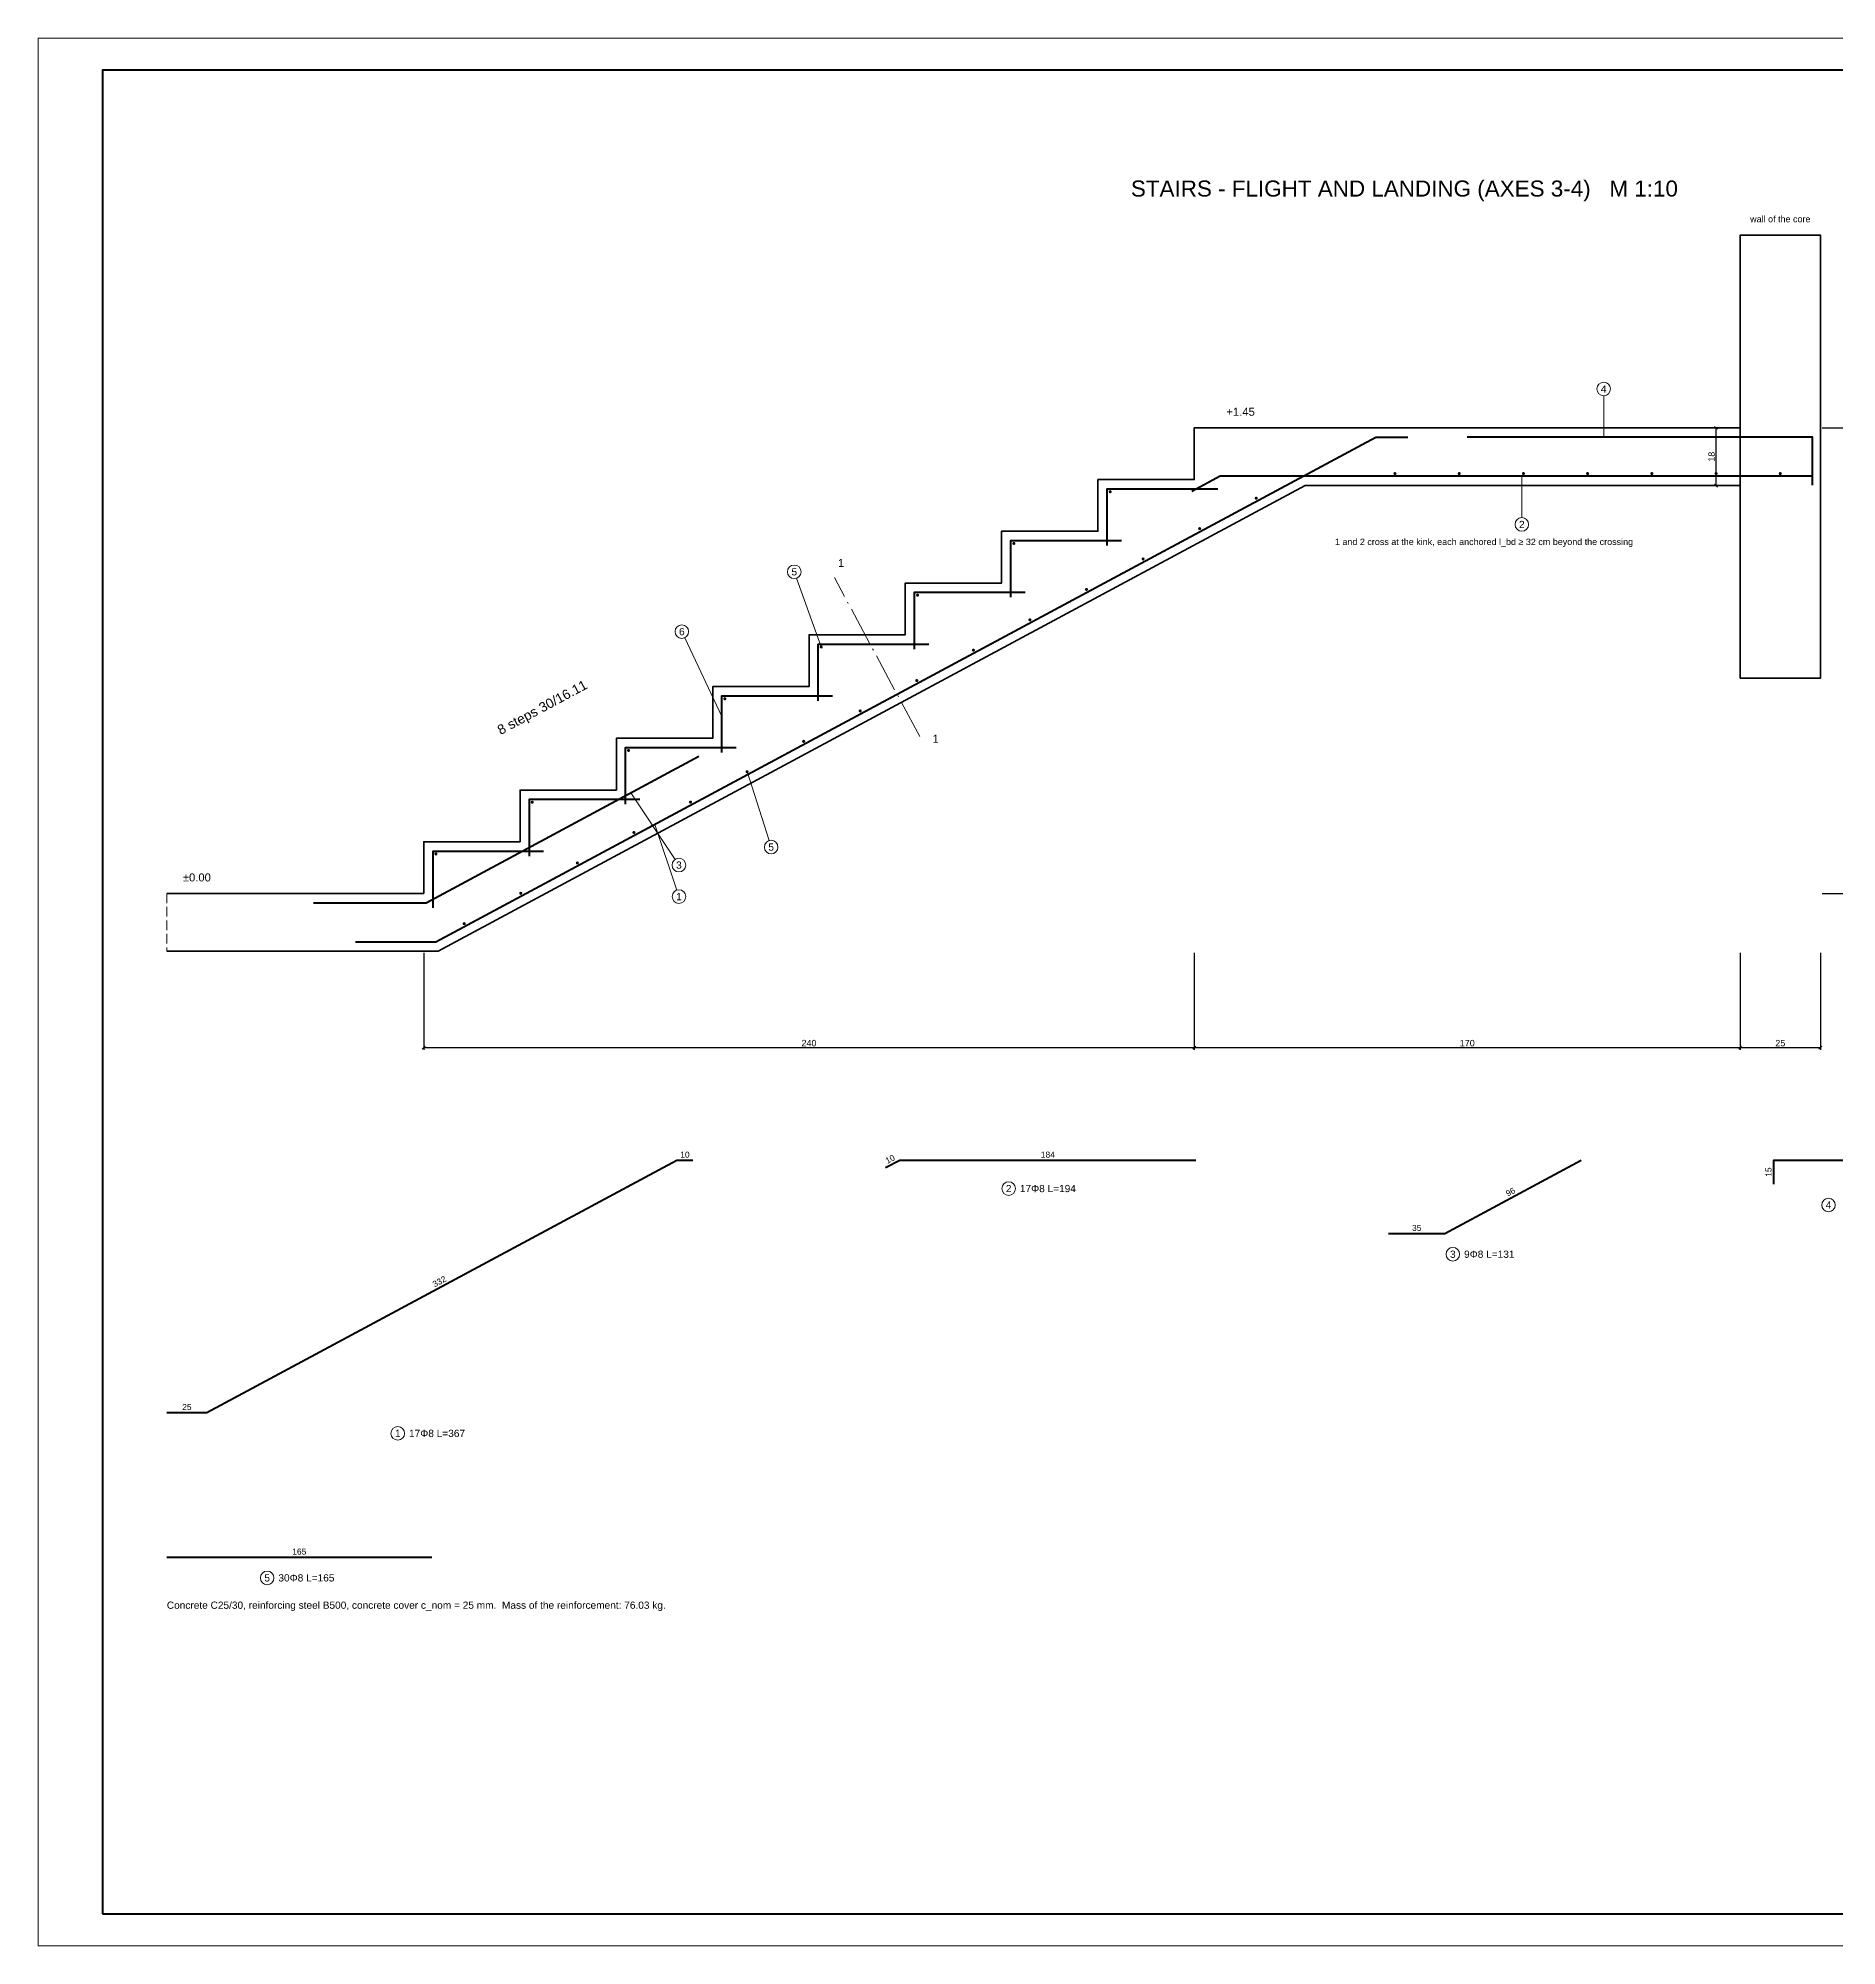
# Model space of a CAD drawing. Header units: centimetres. Extents: x -120 to 721, y -328 to 266.
# Drawn here: x -120 to 440, y -328 to 266 of the extents above; entities that cross this region are included whole.
import ezdxf
from ezdxf.enums import TextEntityAlignment as Align

# ---------------------------------------------------------------- set-up
doc = ezdxf.new("R2010")
doc.units = ezdxf.units.CM
doc.linetypes.add('RC_AXIS', pattern=[16.5, 12, -2, 0.5, -2])
doc.linetypes.add('RC_DASHED', pattern=[4.2, 3, -1.2])
for name, color, linetype, lineweight in [('D-AXIS', 2, 'RC_AXIS', 13), ('D-BARS', 1, 'Continuous', 50), ('D-CONCRETE', 7, 'Continuous', 35), ('D-DIM', 3, 'Continuous', 18), ('D-HIDDEN', 8, 'RC_DASHED', 13), ('D-TEXT', 7, 'Continuous', 18), ('SHEET', 7, 'Continuous', 35)]:
    doc.layers.add(name, color=color, linetype=linetype, lineweight=lineweight)
doc.styles.add('RC_TEXT', font='arial.ttf')
doc.dimstyles.new('RC_D10', dxfattribs={"dimtxt": 2, "dimasz": 0.9, "dimexe": 0.7, "dimexo": 0.5, "dimgap": 0.4, "dimtad": 1, "dimdec": 1, "dimdsep": 46, "dimtxsty": 'RC_TEXT', "dimblk": 'OBLIQUE', "dimcen": 2.5, "dimclrd": 3, "dimclre": 3, "dimclrt": 3, "dimazin": 3, "dimtfac": 1, "dimtmove": 2, "dimatfit": 3})

# ---------------------------------------------------------------- blocks, each defined once
blk = doc.blocks.new('_OBLIQUE')
at = {"color": 0, "linetype": 'BYBLOCK'}
blk.add_line((-0.5, -0.5), (0.5, 0.5), dxfattribs=at)

msp = doc.modelspace()

# ---------------------------------------------------------------- hatches: boundary and pattern name
at = {"layer": 'D-BARS'}
h = msp.add_hatch(color=7, dxfattribs=at)
h.dxf.hatch_style = 1
edge = h.paths.add_edge_path()
edge.add_arc((302.5, 130.75), 0.5, 0, 360)
h = msp.add_hatch(color=7, dxfattribs=at)
h.dxf.hatch_style = 1
edge = h.paths.add_edge_path()
edge.add_arc((322.5, 130.75), 0.5, 0, 360)
h = msp.add_hatch(color=7, dxfattribs=at)
h.dxf.hatch_style = 1
edge = h.paths.add_edge_path()
edge.add_arc((342.5, 130.75), 0.5, 0, 360)
h = msp.add_hatch(color=7, dxfattribs=at)
h.dxf.hatch_style = 1
edge = h.paths.add_edge_path()
edge.add_arc((362.5, 130.75), 0.5, 0, 360)
h = msp.add_hatch(color=7, dxfattribs=at)
h.dxf.hatch_style = 1
edge = h.paths.add_edge_path()
edge.add_arc((382.5, 130.75), 0.5, 0, 360)
h = msp.add_hatch(color=7, dxfattribs=at)
h.dxf.hatch_style = 1
edge = h.paths.add_edge_path()
edge.add_arc((402.5, 130.75), 0.5, 0, 360)
h = msp.add_hatch(color=7, dxfattribs=at)
h.dxf.hatch_style = 1
edge = h.paths.add_edge_path()
edge.add_arc((422.5, 130.75), 0.5, 0, 360)
h = msp.add_hatch(color=7, dxfattribs=at)
h.dxf.hatch_style = 1
edge = h.paths.add_edge_path()
edge.add_arc((213.8, 125.09), 0.5, 0, 360)
h = msp.add_hatch(color=7, dxfattribs=at)
h.dxf.hatch_style = 1
edge = h.paths.add_edge_path()
edge.add_arc((259.29, 123.07), 0.5, 0, 360)
h = msp.add_hatch(color=7, dxfattribs=at)
h.dxf.hatch_style = 1
edge = h.paths.add_edge_path()
edge.add_arc((241.67, 113.61), 0.5, 0, 360)
h = msp.add_hatch(color=7, dxfattribs=at)
h.dxf.hatch_style = 1
edge = h.paths.add_edge_path()
edge.add_arc((183.8, 108.98), 0.5, 0, 360)
h = msp.add_hatch(color=7, dxfattribs=at)
h.dxf.hatch_style = 1
edge = h.paths.add_edge_path()
edge.add_arc((224.05, 104.15), 0.5, 0, 360)
h = msp.add_hatch(color=7, dxfattribs=at)
h.dxf.hatch_style = 1
edge = h.paths.add_edge_path()
edge.add_arc((206.43, 94.68), 0.5, 0, 360)
h = msp.add_hatch(color=7, dxfattribs=at)
h.dxf.hatch_style = 1
edge = h.paths.add_edge_path()
edge.add_arc((153.8, 92.87), 0.5, 0, 360)
h = msp.add_hatch(color=7, dxfattribs=at)
h.dxf.hatch_style = 1
edge = h.paths.add_edge_path()
edge.add_arc((188.81, 85.22), 0.5, 0, 360)
h = msp.add_hatch(color=7, dxfattribs=at)
h.dxf.hatch_style = 1
edge = h.paths.add_edge_path()
edge.add_arc((123.8, 76.76), 0.5, 0, 360)
h = msp.add_hatch(color=7, dxfattribs=at)
h.dxf.hatch_style = 1
edge = h.paths.add_edge_path()
edge.add_arc((171.19, 75.76), 0.5, 0, 360)
h = msp.add_hatch(color=7, dxfattribs=at)
h.dxf.hatch_style = 1
edge = h.paths.add_edge_path()
edge.add_arc((153.57, 66.3), 0.5, 0, 360)
h = msp.add_hatch(color=7, dxfattribs=at)
h.dxf.hatch_style = 1
edge = h.paths.add_edge_path()
edge.add_arc((93.8, 60.64), 0.5, 0, 360)
h = msp.add_hatch(color=7, dxfattribs=at)
h.dxf.hatch_style = 1
edge = h.paths.add_edge_path()
edge.add_arc((135.95, 56.83), 0.5, 0, 360)
h = msp.add_hatch(color=7, dxfattribs=at)
h.dxf.hatch_style = 1
edge = h.paths.add_edge_path()
edge.add_arc((118.33, 47.37), 0.5, 0, 360)
h = msp.add_hatch(color=7, dxfattribs=at)
h.dxf.hatch_style = 1
edge = h.paths.add_edge_path()
edge.add_arc((63.8, 44.53), 0.5, 0, 360)
h = msp.add_hatch(color=7, dxfattribs=at)
h.dxf.hatch_style = 1
edge = h.paths.add_edge_path()
edge.add_arc((100.71, 37.91), 0.5, 0, 360)
h = msp.add_hatch(color=7, dxfattribs=at)
h.dxf.hatch_style = 1
edge = h.paths.add_edge_path()
edge.add_arc((33.8, 28.42), 0.5, 0, 360)
h = msp.add_hatch(color=7, dxfattribs=at)
h.dxf.hatch_style = 1
edge = h.paths.add_edge_path()
edge.add_arc((83.09, 28.45), 0.5, 0, 360)
h = msp.add_hatch(color=7, dxfattribs=at)
h.dxf.hatch_style = 1
edge = h.paths.add_edge_path()
edge.add_arc((65.47, 18.98), 0.5, 0, 360)
h = msp.add_hatch(color=7, dxfattribs=at)
h.dxf.hatch_style = 1
edge = h.paths.add_edge_path()
edge.add_arc((3.8, 12.31), 0.5, 0, 360)
h = msp.add_hatch(color=7, dxfattribs=at)
h.dxf.hatch_style = 1
edge = h.paths.add_edge_path()
edge.add_arc((47.85, 9.52), 0.5, 0, 360)
h = msp.add_hatch(color=7, dxfattribs=at)
h.dxf.hatch_style = 1
edge = h.paths.add_edge_path()
edge.add_arc((30.23, 0.06), 0.5, 0, 360)
h = msp.add_hatch(color=7, dxfattribs=at)
h.dxf.hatch_style = 1
edge = h.paths.add_edge_path()
edge.add_arc((12.61, -9.4), 0.5, 0, 360)

# ---------------------------------------------------------------- linework, layer by layer
at = {"layer": 'D-AXIS'}
msp.add_line((154.48, 48.91), (127.89, 98.41), dxfattribs=at)
at = {"layer": 'D-BARS'}
for points in [[(-21.2, -15.1), (3.8, -15.1), (296.52, 142.1), (306.52, 142.1)], [(432.5, 127.1), (432.5, 142.1), (325, 142.1)], [(212.9, 108.34), (212.9, 125.99), (247.28, 125.99)], [(432.5, 129.9), (248.01, 129.9), (239.2, 125.17)], [(182.9, 92.22), (182.9, 109.88), (217.28, 109.88)], [(152.9, 76.11), (152.9, 93.77), (187.28, 93.77)], [(122.9, 60), (122.9, 77.66), (157.28, 77.66)], [(92.9, 43.89), (92.9, 61.54), (127.28, 61.54)], [(-34.27, -2.9), (0.73, -2.9), (85.73, 42.75)], [(62.9, 27.78), (62.9, 45.43), (97.28, 45.43)], [(32.9, 11.67), (32.9, 29.32), (67.28, 29.32)], [(2.9, -4.44), (2.9, 13.21), (37.28, 13.21)], [(-80, -161.6), (-67.5, -161.6), (78.86, -83), (83.86, -83)], [(143.86, -85.37), (148.26, -83), (240.51, -83)], [(300.51, -105.82), (318.01, -105.82), (360.51, -83)], [(420.51, -90.5), (420.51, -83), (474.51, -83)], [(-80, -206.6), (2.5, -206.6)]]:
    msp.add_lwpolyline(points, dxfattribs=at)
at = {"layer": 'D-CONCRETE'}
msp.add_lwpolyline([(410, 67), (435, 67), (435, 205), (410, 205)], close=True, dxfattribs=at)
for points in [[(-80, 0), (0, 0), (0, 16.11), (30, 16.11), (30, 32.22), (60, 32.22), (60, 48.33), (90, 48.33), (90, 64.44), (120, 64.44), (120, 80.56), (150, 80.56), (150, 96.67), (180, 96.67), (180, 112.78), (210, 112.78), (210, 128.89), (240, 128.89), (240, 145), (410, 145)], [(-80, -18), (4.53, -18), (274.53, 127), (410, 127)]]:
    msp.add_lwpolyline(points, dxfattribs=at)
at = {"layer": 'D-HIDDEN'}
for p, q in [((410, 205), (435, 205)), ((-80, 0), (-80, -18))]:
    msp.add_line(p, q, dxfattribs=at)
at = {"layer": 'D-TEXT'}
for p, q in [((367.5, 154.97), (367.5, 142.1)), ((342, 117.03), (342, 129.9)), ((116.12, 98.16), (123.8, 76.76)), ((127.89, 98.41), (127.89, 98.41)), ((81.31, 79.62), (92.9, 55.1)), ((154.48, 48.91), (154.48, 48.91)), ((107.56, 16.47), (100.71, 37.94)), ((78.3, 10.6), (64.48, 31.34)), ((78.83, 1.04), (72, 21.53))]:
    msp.add_line(p, q, dxfattribs=at)
for centre in [(367.5, 157.1), (342, 114.9), (115.4, 100.16), (80.4, 81.54), (108.21, 14.44), (79.48, 8.84), (79.5, -0.97), (182.18, -91.87), (437.51, -97), (320.51, -112.32), (-8.07, -168.1), (-48.75, -213.1)]:
    msp.add_circle(centre, 2.12, dxfattribs=at)
at = {"layer": 'SHEET', "color": 7, "lineweight": 13}
msp.add_lwpolyline([(-120.07, -327.68), (720.92, -327.68), (720.92, 266.32), (-120.07, 266.32)], close=True, dxfattribs=at)
at = {"layer": 'SHEET', "color": 7, "lineweight": 50}
msp.add_lwpolyline([(-100.07, -317.68), (710.92, -317.68), (710.92, 256.32), (-100.07, 256.32)], close=True, dxfattribs=at)

# ---------------------------------------------------------------- texts
at = {"layer": 'D-TEXT', "style": 'RC_TEXT'}
for s, height, p in [('STAIRS - FLIGHT AND LANDING (AXES 3-4)   M 1:10', 5, (305.43, 219.5)), ('wall of the core', 2, (422.5, 210)), ('4', 2.25, (367.5, 157.1)), ('2', 2.25, (342, 114.9)), ('5', 2.25, (115.4, 100.16)), ('1', 2.5, (130, 102.95)), ('6', 2.25, (80.4, 81.54)), ('1', 2.5, (159.42, 48.16)), ('5', 2.25, (108.21, 14.44)), ('3', 2.25, (79.48, 8.84)), ('1', 2.25, (79.5, -0.97)), ('10', 1.875, (81.36, -81.31)), ('184', 1.875, (194.39, -81.31)), ('2', 2.25, (182.18, -91.87)), ('4', 2.25, (437.51, -97)), ('35', 1.875, (309.26, -104.14)), ('3', 2.25, (320.51, -112.32)), ('25', 1.875, (-73.75, -159.91)), ('1', 2.25, (-8.07, -168.1)), ('165', 1.875, (-38.75, -204.91)), ('5', 2.25, (-48.75, -213.1))]:
    msp.add_text(s, height=height, dxfattribs=at).set_placement(p, align=Align.MIDDLE_CENTER)
for s, p in [('+1.45', (250, 148)), ('±0.00', (-75, 3))]:
    msp.add_text(s, height=2.5, dxfattribs=at).set_placement(p, align=Align.BOTTOM_LEFT)
for s, height, p in [('1 and 2 cross at the kink, each anchored l_bd ≥ 32 cm beyond the crossing', 2, (283.8, 109.5)), ('17Φ8 L=194', 2.25, (185.68, -91.87)), ('9Φ8 L=131', 2.25, (324.01, -112.32)), ('17Φ8 L=367', 2.25, (-4.57, -168.1)), ('30Φ8 L=165', 2.25, (-45.25, -213.1)), ('Concrete C25/30, reinforcing steel B500, concrete cover c_nom = 25 mm.  Mass of the reinforcement: 76.03 kg.', 2.25, (-80, -221.6))]:
    msp.add_text(s, height=height, dxfattribs=at).set_placement(p, align=Align.MIDDLE_LEFT)
for s, height, rotation, p in [('8 steps 30/16.11', 3, 28.23745, (36.9, 57.97)), ('10', 1.875, 28.23745, (145.26, -82.7)), ('15', 1.875, 90, (418.82, -86.75)), ('96', 1.875, 28.23745, (338.46, -92.93)), ('332', 1.875, 28.23745, (4.88, -120.81))]:
    msp.add_text(s, height=height, rotation=rotation, dxfattribs=at).set_placement(p, align=Align.MIDDLE_CENTER)

# ---------------------------------------------------------------- dimensions: what is measured, and where the dimension line sits
at = {"layer": 'D-DIM'}
for base, p1, p2 in [((402.5, 127), (410, 127), (410, 145)), ((447.5, 0), (435, 0), (435, 145))]:
    msp.add_linear_dim(base=base, p1=p1, p2=p2, angle=90, dimstyle='RC_D10', dxfattribs=at).render()
for base, p1, p2 in [((0, -48), (0, -18), (240, -18)), ((240, -48), (240, -18), (410, -18)), ((410, -48), (410, -18), (435, -18))]:
    msp.add_linear_dim(base=base, p1=p1, p2=p2, dimstyle='RC_D10', dxfattribs=at).render()

doc.saveas('drawing.dxf')
